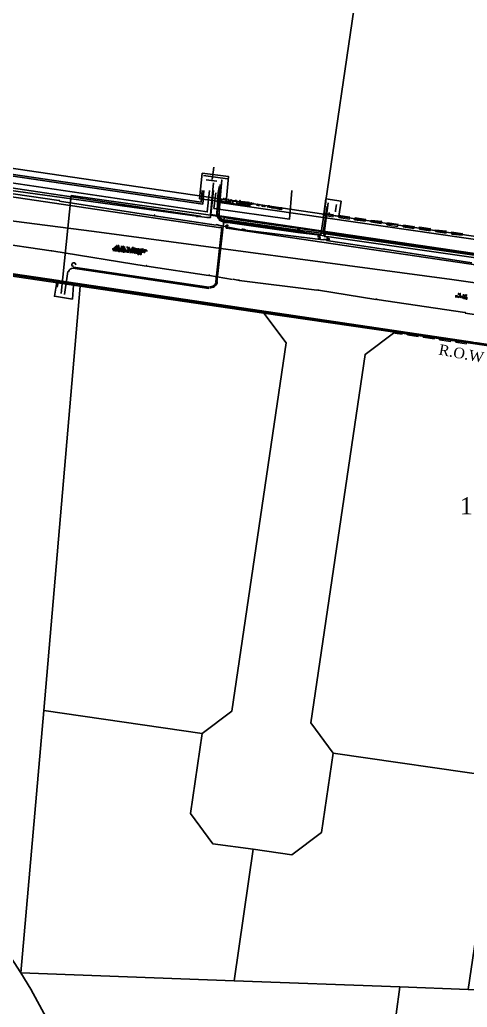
# Model space of a CAD drawing. Header units: inches. Extents: x 5 to 844, y 8 to 596.
# Drawn here: x 225.4 to 328.2, y 151.3 to 378.3 of the extents above; entities that cross this region are included whole.
import ezdxf

# ---------------------------------------------------------------- set-up
doc = ezdxf.new("R2010")
doc.units = ezdxf.units.IN
doc.header["$MEASUREMENT"] = 0
doc.layers.add('PDF_Geometry', color=7, linetype='Continuous', true_color=0x989898)
doc.layers.add('PDF_Text', color=7, linetype='Continuous')
doc.styles.add('PDF Times New Roman', font='times.ttf')

msp = doc.modelspace()

# ---------------------------------------------------------------- linework, layer by layer
at = {"layer": 'PDF_Geometry', "color": 3, "lineweight": 25}
for points in [[(455.39, 591.67), (449.22, 549.63), (433.41, 536.39), (425.18, 536.52), (423.89, 515.56), (428.78, 515.3), (441.89, 499.62), (438.16, 474.42), (416.44, 325.8), (400.49, 313.97), (396.12, 314.48), (394.97, 314.87), (364.37, 319.37), (294.56, 329.65), (269.23, 333.38), (237.22, 337.88), (234.9, 315.38)], [(273.09, 341.74), (267.56, 342.51)], [(269.87, 340.84), (269.23, 333.51), (395.74, 314.87), (393.94, 298.16), (398.05, 297.64), (409.62, 281.96), (408.98, 277.07), (377.61, 64.68), (377.1, 60.7), (359.87, 47.84), (356.53, 48.48), (354.73, 28.3), (361.02, 27.4), (372.98, 12.87)], [(271.8, 341.48), (271.8, 341.48), (271.41, 337.24), (271.16, 333.9), (271.16, 333.77), (271.16, 333.51), (271.16, 333.38), (271.29, 333.25), (271.29, 333.13), (271.41, 332.87), (271.54, 332.74), (271.67, 332.61), (271.8, 332.48), (271.93, 332.48), (272.06, 332.35), (272.31, 332.35), (272.44, 332.23), (272.57, 332.23), (272.83, 332.23), (272.96, 332.23), (273.21, 332.23), (289.29, 329.91), (292.37, 329.53), (295.07, 329.14), (300.34, 328.37), (347.91, 321.56)], [(271.16, 339.94), (270.64, 333.9), (270.64, 333.64), (270.64, 333.51), (270.77, 333.25), (270.77, 333), (270.9, 332.87), (271.03, 332.61), (271.16, 332.48), (271.29, 332.23), (271.54, 332.1), (271.67, 331.97), (271.93, 331.97), (272.06, 331.84), (272.31, 331.71), (272.57, 331.71), (272.7, 331.71), (272.96, 331.71), (273.21, 331.71), (289.29, 329.4)], [(271.41, 340.45), (271.03, 335.95), (270.77, 333.9), (270.77, 333.77), (270.9, 333.51), (270.9, 333.25), (271.03, 333.13), (271.03, 332.87), (271.16, 332.74), (271.29, 332.61), (271.41, 332.48), (271.54, 332.35), (271.8, 332.23), (271.93, 332.1), (272.19, 331.97), (272.31, 331.97), (272.57, 331.97), (272.83, 331.97), (272.96, 331.97), (273.21, 331.97), (294.56, 328.88), (295.71, 336.47)], [(296.23, 336.21), (295.2, 328.63), (294.43, 328.75)], [(295.97, 335.44), (295.07, 329.4), (364.24, 319.11), (392.52, 315)], [(270.64, 317.96), (272.31, 332.87), (274.5, 332.48)], [(274.5, 332.48), (294.56, 329.65), (295.71, 329.53), (364.37, 319.24), (392.65, 315.13), (389.82, 293.27)], [(289.29, 329.4), (294.43, 328.75)], [(235.67, 315.13), (236.45, 320.4)], [(237.6, 321.17), (268.84, 316.54)]]:
    msp.add_lwpolyline(points, dxfattribs=at)
at = {"layer": 'PDF_Geometry', "color": 7, "lineweight": 25}
for points in [[(199.16, 517.87), (321.68, 513.89), (318.47, 491.9), (295.2, 333.64), (174.48, 351.38), (199.16, 517.87)], [(397.28, 318.6), (295.2, 333.64), (318.47, 491.9), (321.68, 513.89), (425.69, 510.42), (436.11, 497.95), (411.17, 328.88), (397.28, 318.6)], [(160.21, 340.2), (242.49, 329.65), (324.64, 318.6), (406.67, 306.9)], [(271.54, 336.34), (271.67, 336.73), (271.8, 336.73), (271.93, 336.6), (271.93, 336.47), (271.8, 336.47), (271.54, 336.47)], [(272.06, 336.21), (272.19, 336.6)], [(272.44, 336.6), (272.06, 336.34)], [(272.19, 337.11), (272.19, 337.24), (272.31, 337.24), (272.19, 336.85)], [(272.19, 336.47), (272.44, 336.21)], [(272.57, 337.11), (272.7, 337.11), (272.57, 336.73)], [(272.7, 336.6), (272.57, 336.47), (272.7, 336.47), (272.83, 336.34), (272.96, 336.21), (272.83, 336.21), (272.83, 336.08), (272.7, 336.21), (272.57, 336.21), (272.57, 336.34), (272.7, 336.34), (272.83, 336.34), (272.96, 336.47), (272.83, 336.6), (272.7, 336.6)], [(273.21, 336.47), (273.09, 336.47), (273.09, 336.34), (273.09, 336.21), (273.09, 336.08), (273.21, 336.08), (273.34, 336.08), (273.34, 336.21), (273.34, 336.34), (273.34, 336.47), (273.21, 336.47)], [(273.34, 337.11), (273.34, 336.73), (273.6, 336.85)], [(273.47, 336.85), (273.6, 336.6)], [(273.86, 336.34), (273.6, 336.47), (273.6, 336.21), (273.6, 336.34), (273.73, 336.21), (273.86, 336.21), (273.86, 336.08), (273.73, 336.08), (273.73, 335.95), (273.6, 336.08), (273.47, 336.08)], [(273.73, 336.98), (273.86, 336.6), (274.11, 336.98)], [(274.11, 336.34), (274.37, 336.34), (274.11, 336.21), (274.24, 336.21), (274.37, 336.08), (274.24, 335.95), (274.11, 335.95), (273.99, 335.95), (273.99, 336.08)], [(274.5, 336.08), (274.89, 335.95)], [(274.63, 336.47), (274.63, 336.85)], [(274.76, 336.47), (274.89, 336.73), (274.89, 336.6)], [(274.89, 336.73), (275.01, 336.73), (275.14, 336.73), (275.14, 336.6), (275.01, 336.47)], [(275.4, 336.08), (275.4, 336.21), (275.27, 336.21), (275.14, 336.21), (275.14, 336.08), (275.27, 335.95), (275.4, 335.95), (275.4, 335.83), (275.27, 335.83), (275.14, 335.83), (275.01, 335.83)], [(275.91, 336.08), (275.79, 336.08), (275.66, 336.08), (275.53, 336.08), (275.53, 335.95), (275.66, 335.95), (275.79, 335.95), (275.79, 335.83), (275.91, 335.83), (275.91, 335.7), (275.79, 335.7), (275.66, 335.7), (275.53, 335.7), (275.53, 335.83)], [(275.91, 336.73), (275.79, 336.6), (275.79, 336.47), (275.79, 336.34), (275.91, 336.34), (276.04, 336.34), (276.17, 336.47), (276.04, 336.6), (276.04, 336.73), (275.91, 336.73)], [(276.04, 335.95), (276.04, 336.08), (276.17, 336.08), (276.3, 336.08), (276.3, 335.95), (276.3, 335.83), (276.04, 335.7), (276.3, 335.57)], [(276.17, 336.08), (276.3, 336.47), (276.43, 336.47), (276.56, 336.47), (276.56, 336.34), (276.56, 336.21), (276.43, 336.21), (276.3, 336.21), (276.3, 336.34)], [(276.69, 336.34), (276.94, 336.34), (276.94, 336.47), (276.81, 336.47), (276.69, 336.34), (276.69, 336.21), (276.81, 336.21), (276.94, 336.21)], [(277.07, 336.08), (277.2, 336.34), (277.07, 336.34)], [(277.2, 336.34), (277.33, 336.34)], [(277.71, 336.34), (277.59, 336.34), (277.46, 336.34), (277.46, 336.21), (277.46, 336.08), (277.59, 336.08), (277.71, 336.08), (277.71, 336.34), (277.71, 336.21)], [(277.84, 336.34), (278.1, 336.21)], [(277.97, 336.47), (277.97, 336.08), (277.97, 335.95), (278.1, 335.95)], [(278.23, 336.34), (278.23, 336.34)], [(278.23, 336.21), (278.23, 335.95)], [(278.49, 336.21), (278.36, 336.08), (278.36, 335.95), (278.49, 335.95), (278.61, 335.95), (278.74, 335.95), (278.74, 336.08), (278.61, 336.21), (278.49, 336.21)], [(278.87, 335.83), (278.87, 336.08), (279, 336.08), (279.13, 336.08), (279.13, 335.83)], [(276.69, 335.95), (276.56, 335.95), (276.56, 335.83), (276.56, 335.7), (276.56, 335.57), (276.69, 335.57), (276.81, 335.7), (276.81, 335.83), (276.81, 335.95), (276.69, 335.95)], [(277.33, 335.95), (277.07, 335.95), (276.94, 335.83), (277.07, 335.83), (277.2, 335.83), (277.2, 335.7), (277.33, 335.7), (277.33, 335.57), (277.2, 335.57), (277.07, 335.57), (276.94, 335.57)], [(277.46, 335.83), (277.71, 335.83), (277.59, 335.7), (277.71, 335.7), (277.71, 335.57), (277.71, 335.44), (277.59, 335.44), (277.46, 335.44), (277.46, 335.57)], [(278.1, 335.57), (278.23, 335.57), (278.23, 335.44), (278.1, 335.44), (277.84, 335.44), (277.97, 335.83), (278.1, 335.83), (278.23, 335.7), (278.23, 335.57), (278.1, 335.57), (277.97, 335.57)], [(279.9, 335.83), (279.9, 335.83), (280.03, 335.95), (279.9, 335.57)], [(280.29, 335.83), (280.41, 335.83), (280.29, 335.44)], [(281.06, 335.83), (281.06, 335.44), (281.31, 335.57)], [(281.19, 335.57), (281.31, 335.31)], [(281.44, 335.7), (281.57, 335.31), (281.83, 335.7)], [(282.34, 335.18), (282.47, 335.57), (282.6, 335.57), (282.73, 335.57), (282.73, 335.44), (282.73, 335.31), (282.6, 335.31), (282.34, 335.44)], [(282.86, 335.05), (282.86, 335.44)], [(282.86, 335.31), (282.99, 335.31), (283.11, 335.31)], [(283.37, 335.31), (283.24, 335.31), (283.24, 335.18), (283.11, 335.18), (283.24, 335.18), (283.24, 335.05), (283.37, 335.05), (283.5, 335.05), (283.5, 335.18), (283.37, 335.31)], [(283.63, 334.93), (283.63, 335.31), (283.63, 335.18)], [(283.63, 335.31), (283.76, 335.31), (283.89, 335.18), (283.89, 335.05), (283.76, 334.93), (283.76, 335.05), (283.63, 335.05)], [(284.27, 335.18), (284.14, 335.18), (284.01, 335.05), (284.14, 335.05), (284.14, 334.93), (284.27, 334.93), (284.4, 334.93), (284.4, 335.05), (284.27, 335.18)], [(284.79, 335.05), (284.66, 335.18), (284.53, 335.18), (284.53, 335.05), (284.66, 335.05), (284.66, 334.93), (284.79, 334.93), (284.66, 334.8), (284.66, 334.93), (284.53, 334.93)], [(284.91, 334.93), (285.17, 334.93), (285.17, 335.05), (285.04, 335.05), (284.91, 335.05), (284.91, 334.93), (284.91, 334.8), (285.04, 334.8), (285.17, 334.8)], [(285.69, 334.93), (285.56, 334.93), (285.56, 335.05), (285.43, 335.05), (285.43, 334.93), (285.3, 334.93), (285.3, 334.8), (285.43, 334.8), (285.56, 334.8)], [(285.69, 335.05), (285.56, 334.67)], [(155.06, 329.27), (159.69, 328.75), (239.27, 317.06), (230.92, 219.47), (225.65, 159.18), (222.56, 163.93), (134.62, 286.71), (134.36, 287.23), (131.79, 290.96), (129.74, 295.07), (128.58, 299.44), (128.19, 304.07), (128.71, 308.57), (129.86, 312.94), (131.92, 317.06), (134.62, 320.66), (137.96, 323.87), (141.69, 326.44), (145.94, 328.11), (150.44, 329.14), (155.06, 329.27)], [(247.12, 325.54), (247.12, 325.67), (246.99, 325.67), (246.86, 325.67), (246.73, 325.67), (246.73, 325.54), (246.86, 325.54), (246.99, 325.41), (247.12, 325.41), (247.12, 325.28), (246.99, 325.28), (246.86, 325.28), (246.73, 325.28)], [(246.99, 325.54), (247.12, 325.93), (247.24, 325.93), (247.37, 325.93), (247.37, 325.8), (247.24, 325.8), (246.99, 325.8)], [(247.63, 326.06), (247.63, 326.18), (247.5, 326.18), (247.37, 326.18), (247.24, 326.06), (247.24, 325.93), (247.37, 325.8), (247.5, 325.8), (247.63, 325.93), (247.5, 325.93), (247.5, 326.06), (247.37, 326.06), (247.24, 326.06), (247.24, 325.93)], [(247.63, 325.54), (247.5, 325.54), (247.37, 325.54), (247.24, 325.54), (247.24, 325.41), (247.37, 325.41), (247.5, 325.41), (247.5, 325.28), (247.5, 325.16), (247.37, 325.16), (247.24, 325.16), (247.24, 325.28)], [(247.5, 325.54), (247.5, 325.93)], [(247.89, 325.8), (247.5, 325.67)], [(247.63, 326.44), (247.63, 326.44), (247.76, 326.44), (247.63, 326.06)], [(247.63, 325.67), (247.89, 325.41)], [(247.76, 325.41), (247.76, 325.54), (247.89, 325.54), (248.02, 325.54), (248.02, 325.41), (248.02, 325.28), (247.89, 325.28), (247.63, 325.16), (248.02, 325.16)], [(247.76, 325.8), (247.76, 325.8)], [(248.02, 326.44), (248.14, 326.44), (248.02, 326.06)], [(248.27, 326.06), (248.14, 326.06), (248.02, 326.06), (248.02, 325.93), (248.02, 325.8), (248.02, 325.67), (248.14, 325.67), (248.27, 325.67), (248.27, 325.8), (248.27, 325.93), (248.14, 325.93), (248.02, 325.93), (248.02, 325.8)], [(248.02, 325.8), (248.4, 325.8), (248.14, 325.41)], [(248.27, 325.41), (248.14, 325.41), (248.14, 325.28), (248.14, 325.16), (248.14, 325.03), (248.27, 325.03), (248.4, 325.03), (248.4, 325.16), (248.53, 325.16), (248.53, 325.28), (248.53, 325.41), (248.4, 325.41), (248.27, 325.41)], [(248.53, 325.67), (248.66, 325.8), (248.53, 325.41)], [(248.92, 325.41), (248.66, 325.41), (248.66, 325.28), (248.79, 325.28), (248.92, 325.16), (248.92, 325.03), (248.79, 325.03), (248.66, 325.03)], [(248.79, 325.93), (248.79, 326.31)], [(249.04, 326.18), (248.79, 326.06)], [(248.92, 326.06), (249.04, 325.93)], [(248.92, 325.54), (248.92, 325.93)], [(249.17, 325.8), (248.92, 325.67)], [(249.17, 325.67), (248.92, 325.67), (248.92, 325.54), (249.04, 325.54), (249.17, 325.54), (249.17, 325.41), (249.17, 325.28), (249.04, 325.28), (248.92, 325.28), (248.92, 325.41)], [(249.04, 325.67), (249.17, 325.54)], [(249.17, 325.28), (249.43, 325.28), (249.3, 325.16), (249.43, 325.16), (249.43, 325.03), (249.43, 324.9), (249.3, 324.9), (249.17, 324.9), (249.04, 325.03)], [(249.17, 326.31), (249.3, 325.8), (249.56, 326.18)], [(249.3, 325.93), (249.43, 325.54), (249.69, 325.8)], [(249.56, 325.67), (249.43, 325.67), (249.43, 325.54), (249.56, 325.41), (249.69, 325.41), (249.69, 325.28), (249.56, 325.28), (249.56, 325.16), (249.43, 325.28), (249.3, 325.28), (249.3, 325.41), (249.43, 325.41), (249.56, 325.41), (249.69, 325.41), (249.69, 325.54), (249.56, 325.67)], [(249.56, 324.9), (249.82, 325.28), (249.94, 324.77)], [(249.69, 325.03), (249.82, 324.9)], [(249.82, 325.28), (250.2, 325.28)], [(250.07, 325.8), (250.07, 326.18)], [(250.07, 324.9), (250.46, 324.9)], [(250.2, 325.67), (250.33, 325.93), (250.46, 325.93), (250.59, 325.93), (250.46, 325.67)], [(250.2, 325.41), (250.46, 325.8), (250.59, 325.28)], [(250.33, 325.54), (250.46, 325.41)], [(250.46, 325.03), (250.46, 325.54), (250.72, 325.41), (250.84, 325.41), (250.72, 325.28), (250.59, 325.28), (250.46, 325.28)], [(250.72, 325.28), (250.72, 325.67)], [(250.72, 325.54), (250.84, 325.54), (250.97, 325.54), (250.97, 325.41), (250.97, 325.28), (250.84, 325.28), (250.72, 325.28), (250.72, 325.41)], [(250.72, 324.64), (250.72, 325.16), (250.97, 325.03), (251.1, 325.03), (251.1, 324.9), (250.97, 324.9), (250.72, 324.9)], [(250.84, 325.03), (250.97, 325.41)], [(251.23, 325.41), (250.97, 325.16)], [(251.1, 325.28), (251.23, 325.03)], [(251.36, 325.93), (251.23, 325.93), (251.23, 325.8), (251.23, 325.67), (251.23, 325.54), (251.36, 325.54), (251.49, 325.54), (251.49, 325.67), (251.62, 325.8), (251.49, 325.8), (251.49, 325.93), (251.36, 325.93)], [(251.49, 325.16), (251.49, 325.41), (251.36, 325.41), (251.36, 325.54), (251.23, 325.41), (251.23, 325.28), (251.23, 325.16), (251.36, 325.16), (251.49, 325.28)], [(251.23, 324.64), (251.23, 325.03)], [(251.62, 325.03), (251.23, 324.77)], [(251.49, 325.28), (251.62, 325.28), (251.74, 325.28), (251.74, 325.16), (251.62, 325.16), (251.36, 324.9), (251.74, 324.9)], [(251.36, 324.9), (251.49, 324.64)], [(251.62, 325.41), (251.74, 325.8), (251.74, 325.67)], [(251.74, 325.8), (251.87, 325.8), (251.87, 325.67), (252, 325.67), (252, 325.54), (251.87, 325.54), (251.74, 325.54), (251.62, 325.54)], [(251.62, 325.16), (251.62, 325.41), (251.74, 325.41), (251.87, 325.41), (251.87, 325.28), (251.87, 325.16)], [(251.74, 324.9), (252, 324.9), (251.74, 324.51)], [(252.26, 325.16), (252.13, 325.16), (252.13, 325.28), (252, 325.28), (251.87, 325.16), (251.87, 325.03), (251.87, 324.9), (252, 324.9), (252.13, 324.9), (252.13, 325.03), (252, 325.16), (252, 325.03), (251.87, 325.03)], [(252.13, 325.54), (252.39, 325.54), (252.39, 325.67), (252.26, 325.67), (252.13, 325.67), (252.13, 325.54), (252.13, 325.41), (252.26, 325.41), (252.39, 325.41)], [(252.39, 325.28), (252.26, 325.28), (252.26, 325.41), (252.13, 325.28), (252.13, 325.16), (252.13, 325.03), (252.26, 325.03), (252.39, 325.16)], [(252.13, 324.77), (252.26, 324.77), (252.26, 324.9), (252.26, 324.51)], [(252.39, 325.41), (252.39, 325.03)], [(252.39, 325.16), (252.52, 325.16), (252.52, 324.77)], [(252.52, 325.41), (252.52, 325.67)], [(252.52, 325.54), (252.64, 325.54), (252.64, 325.67), (252.77, 325.67)], [(252.64, 325.28), (252.52, 325.28), (252.52, 325.16), (252.52, 325.03), (252.64, 325.03), (252.77, 325.03), (252.77, 325.16), (252.77, 325.28), (252.64, 325.28)], [(252.9, 324.77), (252.64, 324.77), (252.52, 324.64), (252.64, 324.64), (252.77, 324.64), (252.9, 324.64), (252.9, 324.51), (252.77, 324.38), (252.64, 324.38), (252.52, 324.38), (252.52, 324.51)], [(252.77, 325.03), (252.9, 325.16), (252.77, 324.77)], [(253.16, 325.28), (253.16, 325.54), (253.03, 325.54), (252.9, 325.54), (252.9, 325.41), (252.9, 325.28), (253.03, 325.28), (253.16, 325.28)], [(252.9, 325.03), (253.03, 325.28)], [(253.03, 325.16), (253.16, 325.16), (253.29, 325.16), (253.16, 324.9)], [(253.16, 324.77), (253.03, 324.77), (253.03, 324.64), (253.16, 324.64), (253.16, 324.51), (253.29, 324.51), (253.29, 324.38), (253.16, 324.38), (253.03, 324.38), (253.03, 324.51), (253.16, 324.51), (253.29, 324.51), (253.29, 324.64), (253.29, 324.77), (253.16, 324.77)], [(253.29, 325.54), (253.54, 325.54)], [(253.42, 325.67), (253.42, 325.28), (253.54, 325.28)], [(253.42, 325.03), (253.67, 325.03), (253.67, 325.16), (253.54, 325.16), (253.42, 325.16), (253.42, 325.03), (253.42, 324.9), (253.54, 324.9), (253.67, 324.9)], [(253.67, 325.54), (253.67, 325.67), (253.67, 325.54), (253.67, 325.16)], [(253.93, 325.41), (253.8, 325.28), (253.93, 325.16), (254.06, 325.16), (254.19, 325.28), (254.19, 325.41), (254.06, 325.41), (253.93, 325.41)], [(254.19, 325.03), (254.06, 325.03), (253.93, 325.03), (253.8, 325.03), (253.8, 324.9), (253.93, 324.9), (253.93, 324.77), (254.06, 324.77), (254.06, 324.9)], [(254.19, 325.16), (254.06, 324.77)], [(254.32, 325.16), (254.32, 325.41), (254.32, 325.28)], [(254.32, 325.41), (254.44, 325.41), (254.57, 325.28), (254.57, 325.03)], [(281.44, 310.88), (286.59, 304.07), (274.11, 219.35), (267.3, 214.2), (230.92, 219.47), (239.27, 317.06), (281.44, 310.88)], [(325.54, 314.48), (325.54, 314.87), (325.8, 314.87), (325.93, 314.74), (325.8, 314.61), (325.54, 314.61)], [(326.06, 315.38), (326.18, 315.38), (326.18, 315)], [(326.06, 314.36), (326.06, 314.74)], [(326.44, 314.74), (326.06, 314.48)], [(326.18, 314.61), (326.31, 314.36)], [(326.44, 315.26), (326.57, 315.26), (326.57, 315.38), (326.57, 314.87)], [(326.57, 314.74), (326.83, 314.74), (326.57, 314.36)], [(326.96, 314.61), (327.08, 314.61), (327.08, 314.23)], [(327.34, 315.26), (327.21, 314.87), (327.47, 315)], [(327.34, 315), (327.47, 314.74)], [(327.73, 314.61), (327.47, 314.61), (327.47, 314.48), (327.6, 314.48), (327.6, 314.36), (327.73, 314.36), (327.73, 314.23), (327.6, 314.23), (327.47, 314.23), (327.34, 314.23)], [(327.73, 315.13), (327.86, 314.74), (328.11, 315.13)], [(327.98, 314.48), (327.86, 314.48), (327.86, 314.36), (327.98, 314.36), (328.11, 314.36), (328.11, 314.23), (328.11, 314.1), (327.98, 314.1), (327.86, 314.1), (327.86, 314.23), (327.86, 314.36), (327.98, 314.36), (328.11, 314.36), (328.11, 314.48), (327.98, 314.48)], [(281.44, 310.88), (311.53, 306.51), (304.71, 301.37), (292.24, 216.65), (297.39, 209.7), (294.69, 191.45), (287.87, 186.3), (279, 187.59), (269.74, 188.88), (264.6, 195.82), (267.3, 214.2), (274.11, 219.35), (286.59, 304.07), (281.44, 310.88)], [(304.71, 301.37), (311.53, 306.51), (349.97, 300.86), (342.77, 252.9), (336.85, 212.66), (335.57, 204.18), (297.39, 209.7), (292.24, 216.65), (304.71, 301.37)], [(230.92, 219.47), (267.3, 214.2), (264.6, 195.82), (269.74, 188.88), (279, 187.59), (274.63, 157.38), (225.65, 159.18), (230.92, 219.47)], [(297.39, 209.7), (335.57, 204.18), (328.37, 155.32), (312.68, 155.96), (274.63, 157.38), (279, 187.59), (287.87, 186.3), (294.69, 191.45), (297.39, 209.7)], [(274.63, 157.38), (312.68, 155.96), (300.08, 61.73), (253.29, 68.67), (242.49, 82.55), (243.39, 91.94), (243.52, 101.45), (242.87, 110.84), (241.46, 120.22), (239.15, 129.48), (236.19, 138.48), (232.46, 147.09), (227.96, 155.45), (225.65, 159.18), (274.63, 157.38)], [(328.37, 155.32), (385.45, 153.14), (372.34, 63.53), (358.45, 53.11), (300.08, 61.73), (312.68, 155.96), (328.37, 155.32)]]:
    msp.add_lwpolyline(points, dxfattribs=at)
at = {"layer": 'PDF_Geometry', "lineweight": 0}
for points in [[(199.16, 517.87), (174.48, 351.38), (295.2, 333.64), (318.47, 491.9), (321.68, 513.89), (199.16, 517.87)], [(318.47, 491.9), (295.2, 333.64), (397.41, 318.6), (411.17, 328.88), (432.64, 475.32), (318.47, 491.9)], [(155.06, 329.27), (150.44, 329.14), (145.94, 328.11), (141.69, 326.44), (137.96, 323.87), (134.62, 320.66), (131.92, 317.06), (129.86, 312.94), (128.71, 308.57), (128.19, 304.07), (128.58, 299.44), (129.74, 295.07), (131.79, 290.96), (134.36, 287.23), (134.62, 286.71), (222.56, 163.93), (225.65, 159.18), (230.92, 219.47), (239.27, 317.06), (159.69, 328.75), (155.06, 329.27)], [(281.44, 310.88), (239.27, 317.06), (230.92, 219.47), (267.3, 214.2), (274.11, 219.35), (286.59, 304.07), (281.44, 310.88)], [(281.44, 310.88), (286.59, 304.07), (274.11, 219.35), (267.3, 214.2), (264.6, 195.82), (269.74, 188.88), (279, 187.59), (287.87, 186.3), (294.69, 191.45), (297.39, 209.7), (292.24, 216.65), (304.71, 301.37), (311.53, 306.51), (281.44, 310.88)], [(304.71, 301.37), (292.24, 216.65), (297.39, 209.7), (335.57, 204.18), (336.85, 212.66), (342.77, 252.9), (349.97, 300.86), (311.53, 306.51), (304.71, 301.37)], [(230.92, 219.47), (225.65, 159.18), (274.63, 157.38), (279, 187.59), (269.74, 188.88), (264.6, 195.82), (267.3, 214.2), (230.92, 219.47)], [(297.39, 209.7), (294.69, 191.45), (287.87, 186.3), (279, 187.59), (274.63, 157.38), (312.68, 155.96), (328.37, 155.32), (335.57, 204.18), (297.39, 209.7)], [(274.63, 157.38), (225.65, 159.18), (227.96, 155.45), (232.46, 147.09), (236.19, 138.48), (239.15, 129.48), (241.46, 120.22), (242.87, 110.84), (243.52, 101.45), (243.39, 91.94), (242.49, 82.55), (253.29, 68.67), (300.08, 61.73), (312.68, 155.96), (274.63, 157.38)], [(328.37, 155.32), (312.68, 155.96), (300.08, 61.73), (358.45, 53.11), (372.34, 63.53), (385.45, 153.14), (328.37, 155.32)]]:
    msp.add_lwpolyline(points, dxfattribs=at)
at = {"layer": 'PDF_Geometry', "color": 6, "lineweight": 25}
for points in [[(105.44, 297.9), (105.18, 300.98), (105.18, 306), (105.69, 311.14), (106.72, 316.16), (108.27, 320.91), (110.19, 325.67), (112.77, 330.04), (115.72, 334.15), (119.07, 338.01), (122.92, 341.48), (127.04, 344.44), (131.41, 347.01), (136.04, 349.2), (140.92, 350.74), (145.81, 351.9), (150.95, 352.41), (155.96, 352.41), (160.98, 352.03), (267.04, 336.34), (267.3, 339.04)], [(160.85, 350.1), (268.46, 334.15), (268.97, 339.04)], [(160.98, 351.64), (267.43, 335.95), (267.69, 339.04)], [(269.87, 339.04), (269.23, 332.87), (268.33, 332.87), (154.42, 348.55), (149.54, 348.3), (144.91, 347.4), (140.28, 345.98), (135.78, 344.18), (131.54, 341.87), (127.55, 339.17), (123.95, 336.08), (120.61, 332.61), (117.65, 328.75), (115.21, 324.64), (113.02, 320.4), (111.48, 315.77), (110.32, 311.14), (109.68, 306.38), (109.68, 306.26), (109.81, 301.37), (101.97, 301.63), (99.91, 310.24)], [(269.62, 341.61), (270, 344.44)], [(270.39, 338.53), (270, 334.93), (287.36, 332.48), (287.87, 339.04)], [(271.03, 339.17), (270.77, 336.34), (377.74, 320.91), (378.12, 323.61)], [(296.49, 334.03), (296.49, 333.64)], [(298.03, 334.93), (297.9, 334.41), (297.9, 334.15)], [(234, 316.8), (234.26, 318.34), (184.76, 325.67), (184.25, 321.94)], [(392.65, 292.89), (392.91, 294.69), (190.03, 324.64), (189.65, 321.43)], [(393.04, 292.76), (393.29, 294.69), (194.28, 324.26), (193.76, 320.53)]]:
    msp.add_lwpolyline(points, dxfattribs=at)
at = {"layer": 'PDF_Geometry', "color": 1, "lineweight": 25}
for points in [[(160.33, 348.04), (160.46, 348.43), (160.59, 348.68), (160.98, 348.81), (161.36, 348.94), (266.92, 333.13), (266.02, 333)], [(271.03, 330.55), (160.98, 346.88), (160.72, 347.01), (160.46, 347.4), (160.33, 347.65), (160.33, 348.04)], [(266.66, 337.11), (267.3, 343.03), (273.34, 342.25), (272.83, 336.34), (266.66, 337.11)], [(268.2, 341.48), (270.64, 341.23)], [(295.2, 333.64), (295.71, 337.11), (299.19, 336.6), (298.67, 333.13), (295.2, 333.64)], [(298.16, 335.83), (298.03, 334.93)], [(270.39, 318.08), (271.8, 330.55), (271.03, 330.55)], [(274.5, 330.17), (273.47, 330.3), (416.31, 309.21), (416.56, 309.08), (416.95, 308.96), (417.21, 308.83), (417.46, 308.7), (417.72, 308.57), (417.98, 308.31), (418.11, 308.06), (418.36, 307.8), (418.49, 307.54), (418.62, 307.28), (418.75, 307.03), (418.75, 306.64), (418.88, 306.38), (418.88, 306.13), (418.75, 305.74), (418.75, 305.48), (418.62, 305.23), (418.49, 304.84), (418.36, 304.58), (414.76, 279.26)], [(295.71, 328.88), (295.46, 328.88), (295.33, 328.5), (296.49, 328.37)], [(296.49, 328.37), (347.78, 321.04)], [(237.73, 321.43), (268.84, 316.8)], [(237.73, 317.31), (237.47, 314.1), (233.36, 314.74), (233.87, 317.96), (237.73, 317.31)]]:
    msp.add_lwpolyline(points, dxfattribs=at)
at = {"layer": 'PDF_Geometry', "lineweight": 25}
for points in [[(220.63, 338.78), (234.39, 336.73)], [(234.52, 336.6), (256.24, 333.25)], [(256.24, 333.25), (270.52, 331.07)], [(271.03, 331.07), (276.3, 330.04)], [(277.2, 329.91), (277.2, 329.91), (295.07, 327.73)], [(218.96, 327.21), (218.96, 327.21), (232.59, 325.16)], [(295.84, 327.6), (308.96, 325.54)], [(232.72, 325.16), (232.72, 325.16), (254.44, 321.68)], [(309.21, 325.54), (309.21, 325.54), (329.27, 322.46)], [(254.57, 321.68), (268.72, 319.5)], [(268.97, 319.5), (268.97, 319.5), (274.24, 318.6)], [(275.79, 318.34), (293.66, 316.16)], [(294.04, 316.16), (307.16, 313.97)], [(307.41, 313.97), (307.41, 313.97), (327.6, 311.01)], [(327.73, 310.88), (344.83, 308.44)]]:
    msp.add_lwpolyline(points, dxfattribs=at)
at = {"layer": 'PDF_Geometry', "color": 4, "lineweight": 0}
for points in [[(297.39, 333.51), (295.07, 333.38), (295.2, 333.9), (297.39, 333.51)], [(297.39, 333), (297.39, 333.51), (295.07, 333.38), (297.39, 333)], [(301.11, 333), (298.67, 332.87), (298.67, 333.38), (301.11, 333)], [(301.11, 332.48), (301.11, 333), (298.67, 332.87), (301.11, 332.48)], [(304.84, 332.48), (302.27, 332.35), (302.4, 332.87), (304.84, 332.48)], [(304.84, 331.97), (304.84, 332.48), (302.27, 332.35), (304.84, 331.97)], [(308.57, 331.97), (306, 331.84), (306.13, 332.23), (308.57, 331.97)], [(308.44, 331.45), (308.57, 331.97), (306, 331.84), (308.44, 331.45)], [(312.3, 331.33), (309.73, 331.2), (309.86, 331.71), (312.3, 331.33)], [(312.17, 330.81), (312.3, 331.33), (309.73, 331.2), (312.17, 330.81)], [(316.03, 330.81), (313.46, 330.68), (313.58, 331.2), (316.03, 330.81)], [(315.9, 330.3), (316.03, 330.81), (313.46, 330.68), (315.9, 330.3)], [(319.76, 330.3), (317.18, 330.17), (317.18, 330.68), (319.76, 330.3)], [(319.63, 329.78), (319.76, 330.3), (317.18, 330.17), (319.63, 329.78)], [(323.36, 329.78), (320.91, 329.65), (320.91, 330.04), (323.36, 329.78)], [(323.36, 329.27), (323.36, 329.78), (320.91, 329.65), (323.36, 329.27)], [(327.08, 329.14), (324.64, 329.01), (324.64, 329.53), (327.08, 329.14)], [(327.08, 328.75), (327.08, 329.14), (324.64, 329.01), (327.08, 328.75)], [(313.33, 306.51), (311.53, 306.26), (311.66, 306.77), (313.33, 306.51)], [(313.2, 306), (313.33, 306.51), (311.53, 306.26), (313.2, 306)], [(316.93, 306), (314.48, 305.87), (314.48, 306.38), (316.93, 306)], [(316.93, 305.48), (316.93, 306), (314.48, 305.87), (316.93, 305.48)], [(320.66, 305.48), (318.08, 305.36), (318.21, 305.74), (320.66, 305.48)], [(320.66, 304.97), (320.66, 305.48), (318.08, 305.36), (320.66, 304.97)], [(324.38, 304.84), (321.81, 304.71), (321.94, 305.23), (324.38, 304.84)], [(324.38, 304.33), (324.38, 304.84), (321.81, 304.71), (324.38, 304.33)], [(328.11, 304.33), (325.54, 304.2), (325.67, 304.71), (328.11, 304.33)], [(327.98, 303.81), (328.11, 304.33), (325.54, 304.2), (327.98, 303.81)]]:
    msp.add_lwpolyline(points, dxfattribs=at)
at = {"layer": 'PDF_Geometry', "color": 5, "lineweight": 25}
for points in [[(273.21, 330.94), (273.21, 331.07), (273.09, 331.07), (272.96, 331.07), (272.7, 330.94), (272.7, 330.81), (272.83, 330.81), (273.09, 330.68), (273.21, 330.68), (273.34, 330.55), (273.21, 330.43), (273.09, 330.43), (272.96, 330.43), (272.83, 330.43), (272.83, 330.55)], [(289.67, 330.04), (289.67, 330.17), (289.41, 330.17), (289.29, 330.17), (289.16, 330.04), (289.16, 329.91), (289.29, 329.91), (289.29, 329.78), (289.54, 329.78), (289.67, 329.78), (289.67, 329.65), (289.8, 329.65), (289.67, 329.53), (289.54, 329.53), (289.41, 329.53), (289.29, 329.53), (289.16, 329.53)], [(293.91, 328.11), (294.04, 327.98), (294.17, 327.98), (294.3, 327.98), (294.43, 328.11), (294.43, 328.24), (294.3, 328.24), (294.04, 328.37), (293.91, 328.37), (293.91, 328.5), (293.91, 328.63), (294.04, 328.63), (294.17, 328.63), (294.3, 328.63), (294.43, 328.5)], [(295.97, 327.86), (296.1, 327.73), (296.23, 327.73), (296.36, 327.73), (296.49, 327.73), (296.49, 327.86), (296.49, 327.98), (296.36, 327.98), (296.1, 327.98), (295.97, 327.98), (295.97, 328.11), (295.97, 328.24), (296.1, 328.37), (296.23, 328.37), (296.36, 328.37), (296.49, 328.24)]]:
    msp.add_lwpolyline(points, dxfattribs=at)
at = {"layer": 'PDF_Geometry', "lineweight": 25}
for centre, radius, start, end in [((231.97, 319.68), 17.24, 81.3542, 81.8251), ((266.98, 307.63), 23.84, 80.1725, 81.4434), ((279.3, 346.94), 17.02, 260.1163, 263.0454), ((292.26, 304.61), 23.38, 80.9315, 82.9703), ((311.55, 341.45), 16.02, 260.9656, 261.5963), ((257.22, 338.92), 17.35, 260.7937, 261.1759), ((267.09, 308.25), 11.5, 80.0604, 81.3535), ((279.31, 346.76), 28.54, 260.0655, 262.9999), ((292.31, 304.95), 11.33, 80.8542, 82.9277), ((311.52, 341), 27.27, 260.8982, 261.5206)]:
    msp.add_arc(centre, radius, start, end, dxfattribs=at)
at = {"layer": 'PDF_Geometry', "color": 1, "lineweight": 25}
for centre, radius, start, end in [((237.8, 322.01), 0.45, 357.1557, 261.6009), ((269.17, 318.28), 1.35, 261.6102, 353.5072)]:
    msp.add_arc(centre, radius, start, end, dxfattribs=at)
at = {"layer": 'PDF_Geometry', "color": 3, "lineweight": 25}
for centre, radius, start, end in [((237.54, 320.21), 0.964, 81.5993, 171.5576), ((269.17, 318.28), 1.61, 261.6122, 353.5085)]:
    msp.add_arc(centre, radius, start, end, dxfattribs=at)
at = {"layer": 'PDF_Geometry', "lineweight": 25}
for points in [[(256.29, 333.43), (256.31, 333.43), (256.34, 333.43), (256.36, 333.42)], [(232.73, 325.15), (232.71, 325.15), (232.69, 325.15), (232.67, 325.16)], [(327.67, 311.05), (327.71, 311.05), (327.75, 311.04), (327.79, 311.04)]]:
    msp.add_open_spline(points, degree=3, dxfattribs=at)

# ---------------------------------------------------------------- texts
at = {"layer": 'PDF_Text', "insert": (321.48, 301.31), "char_height": 2.4378, "attachment_point": 7, "rotation": 349.3706, "style": 'PDF Times New Roman'}
msp.add_mtext('\\W0.999512;R.O.W', dxfattribs=at)
at = {"layer": 'PDF_Text', "insert": (326.48, 264.51), "char_height": 3.9182, "attachment_point": 7, "style": 'PDF Times New Roman'}
msp.add_mtext('\\W0.999544;1 Inch Water Mater', dxfattribs=at)

doc.saveas('drawing.dxf')
